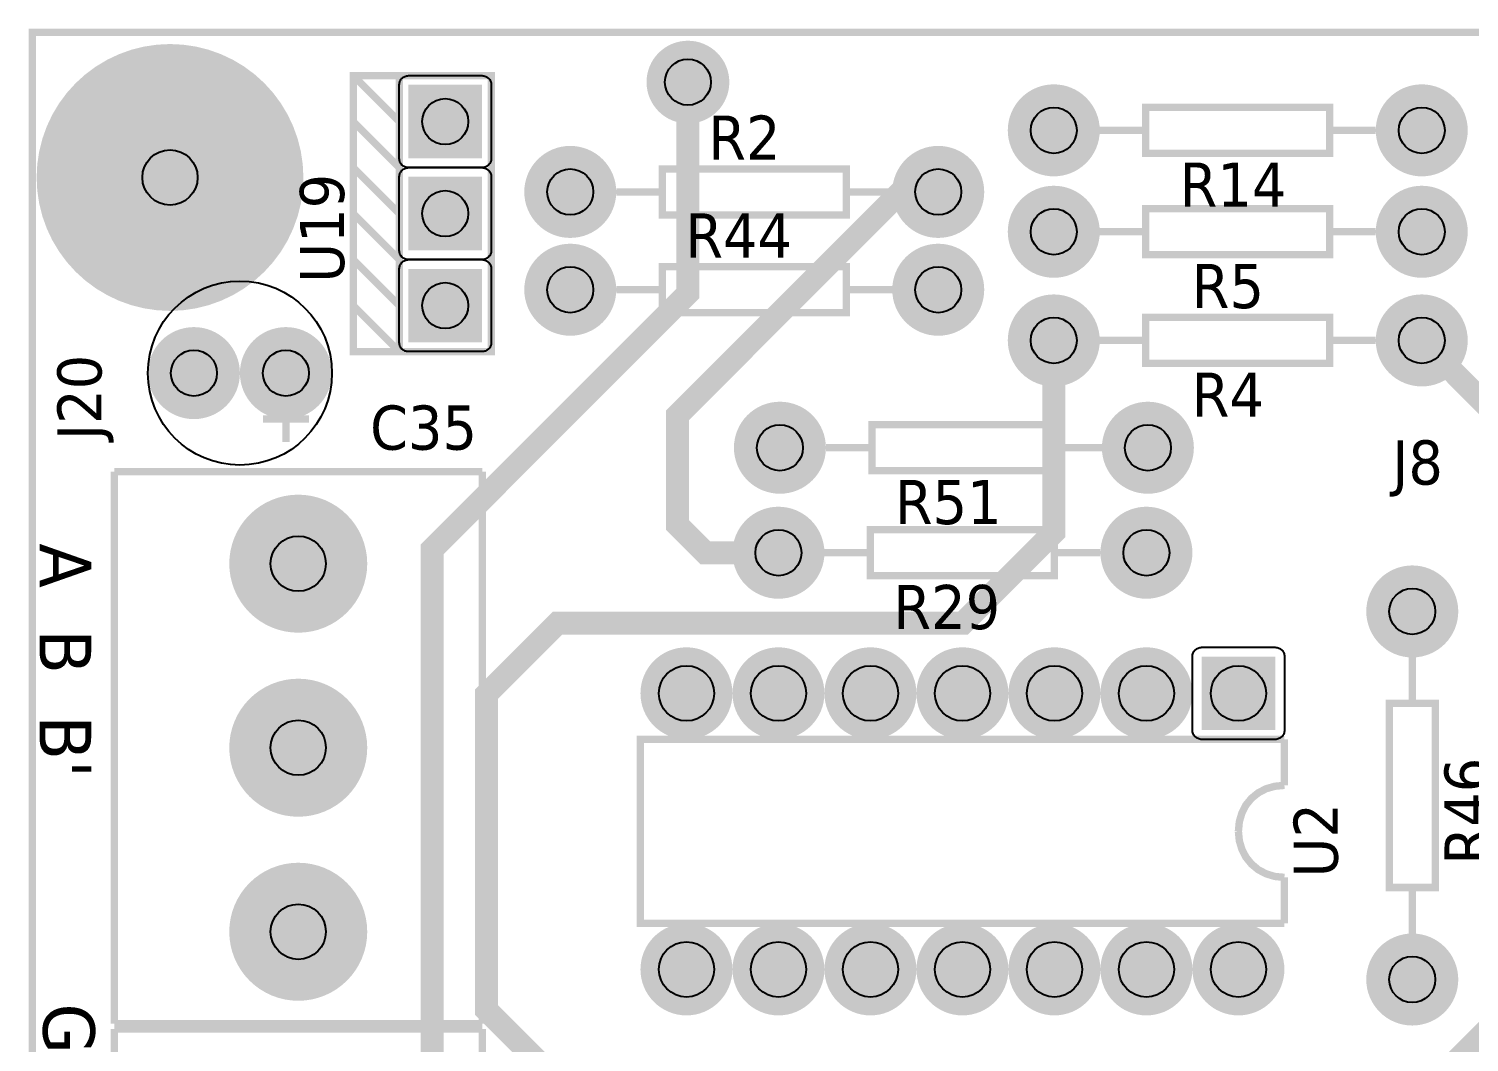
# Model space of a CAD drawing. Header units: millimetres. Extents: x 123.5 to 144.3, y 105.4 to 121.6.
# Drawn here: x 129.472 to 131.82, y 114.328 to 115.98 of the extents above; entities that cross this region are included whole.
import ezdxf

# ---------------------------------------------------------------- set-up
doc = ezdxf.new("R2010")
doc.units = ezdxf.units.MM
doc.layers.add('DESC', color=250, linetype='Continuous')
doc.styles.get("Standard").update_dxf_attribs({"font": 'tahoma.ttf'})

# ---------------------------------------------------------------- blocks, each defined once
blk = doc.blocks.new('EPAD')
at = {"const_width": 0.5}
blk.add_lwpolyline([(-0.25, 0, 1), (0.25, 0, 1)], format="xyb", close=True, dxfattribs=at)
blk = doc.blocks.new('RPAD')
blk.add_trace([(-0.5, -0.5), (-0.5, 0.5), (0.5, -0.5), (0.5, 0.5)])
blk = doc.blocks.new('IncubadoraCard')
for points, const_width in [([(129.93, 110.7993), (135.0875, 110.7993), (135.0875, 114.5355), (129.93, 114.5355), (129.93, 110.7993)], 0.008), ([(129.93, 110.7993), (135.0875, 110.7993), (135.0875, 114.5355), (129.93, 114.5355), (129.93, 110.7993)], 0.008), ([(129.93, 110.7993), (135.0875, 110.7993), (135.0875, 114.5355), (129.93, 114.5355), (129.93, 110.7993)], 0.008), ([(130.3287, 114.1886), (130.4287, 114.1886), (130.4287, 114.4886), (130.3287, 114.4886), (130.3287, 114.1886), (130.2787, 114.1886), (130.2787, 114.4886), (130.3287, 114.4886)], 0.008), ([(130.3287, 114.4386), (130.2787, 114.4886)], 0.008), ([(130.3287, 114.1886), (130.4287, 114.1886), (130.4287, 114.4886), (130.3287, 114.4886), (130.3287, 114.1886), (130.2787, 114.1886), (130.2787, 114.4886), (130.3287, 114.4886)], 0.008), ([(130.3287, 114.4386), (130.2787, 114.4886)], 0.008), ([(130.3287, 114.1886), (130.4287, 114.1886), (130.4287, 114.4886), (130.3287, 114.4886), (130.3287, 114.1886), (130.2787, 114.1886), (130.2787, 114.4886), (130.3287, 114.4886)], 0.008), ([(130.3287, 114.4386), (130.2787, 114.4886)], 0.008), ([(130.6425, 114.4815), (130.6425, 114.2519), (130.3646, 113.974), (130.3646, 112.6679), (130.5795, 112.453), (130.5795, 112.3491)], 0.025), ([(131.1402, 114.4041), (131.3402, 114.4041), (131.3402, 114.4541), (131.1402, 114.4541), (131.1402, 114.4041)], 0.008), ([(131.1402, 114.4041), (131.3402, 114.4041), (131.3402, 114.4541), (131.1402, 114.4541), (131.1402, 114.4041)], 0.008), ([(131.1402, 114.4041), (131.3402, 114.4041), (131.3402, 114.4541), (131.1402, 114.4541), (131.1402, 114.4041)], 0.008), ([(130.3287, 114.3886), (130.2787, 114.4386)], 0.008), ([(130.3287, 114.3886), (130.2787, 114.4386)], 0.008), ([(130.3287, 114.3886), (130.2787, 114.4386)], 0.008), ([(131.1402, 114.4291), (131.0902, 114.4291)], 0.008), ([(131.1402, 114.4291), (131.0902, 114.4291)], 0.008), ([(131.1402, 114.4291), (131.0902, 114.4291)], 0.008), ([(131.3902, 114.4291), (131.3402, 114.4291)], 0.008), ([(131.3902, 114.4291), (131.3402, 114.4291)], 0.008), ([(131.3902, 114.4291), (131.3402, 114.4291)], 0.008), ([(130.3287, 114.3386), (130.2787, 114.3886)], 0.008), ([(130.3287, 114.3386), (130.2787, 114.3886)], 0.008), ([(130.3287, 114.3386), (130.2787, 114.3886)], 0.008), ([(130.6146, 114.3372), (130.8146, 114.3372), (130.8146, 114.3872), (130.6146, 114.3872), (130.6146, 114.3372)], 0.008), ([(130.6146, 114.3372), (130.8146, 114.3372), (130.8146, 114.3872), (130.6146, 114.3872), (130.6146, 114.3372)], 0.008), ([(130.6146, 114.3372), (130.8146, 114.3372), (130.8146, 114.3872), (130.6146, 114.3872), (130.6146, 114.3372)], 0.008), ([(130.5646, 114.3622), (130.6146, 114.3622)], 0.008), ([(130.5646, 114.3622), (130.6146, 114.3622)], 0.008), ([(130.5646, 114.3622), (130.6146, 114.3622)], 0.008), ([(130.7409, 113.9701), (130.6614, 113.9701), (130.6311, 114.0004), (130.6311, 114.1194), (130.8738, 114.3622), (130.9126, 114.3622), (130.9146, 114.3622)], 0.025), ([(130.8146, 114.3622), (130.8646, 114.3622)], 0.008), ([(130.8146, 114.3622), (130.8646, 114.3622)], 0.008), ([(130.8146, 114.3622), (130.8646, 114.3622)], 0.008), ([(130.3287, 114.2886), (130.2787, 114.3386)], 0.008), ([(130.3287, 114.2886), (130.2787, 114.3386)], 0.008), ([(130.3287, 114.2886), (130.2787, 114.3386)], 0.008), ([(131.1402, 114.2939), (131.3402, 114.2939), (131.3402, 114.3439), (131.1402, 114.3439), (131.1402, 114.2939)], 0.008), ([(131.1402, 114.2939), (131.3402, 114.2939), (131.3402, 114.3439), (131.1402, 114.3439), (131.1402, 114.2939)], 0.008), ([(131.1402, 114.2939), (131.3402, 114.2939), (131.3402, 114.3439), (131.1402, 114.3439), (131.1402, 114.2939)], 0.008), ([(131.1402, 114.3189), (131.0902, 114.3189)], 0.008), ([(131.1402, 114.3189), (131.0902, 114.3189)], 0.008), ([(131.1402, 114.3189), (131.0902, 114.3189)], 0.008), ([(131.3902, 114.3189), (131.3402, 114.3189)], 0.008), ([(131.3902, 114.3189), (131.3402, 114.3189)], 0.008), ([(131.3902, 114.3189), (131.3402, 114.3189)], 0.008), ([(130.3287, 114.2386), (130.2787, 114.2886)], 0.008), ([(130.3287, 114.2386), (130.2787, 114.2886)], 0.008), ([(130.3287, 114.2386), (130.2787, 114.2886)], 0.008), ([(130.6146, 114.2309), (130.8146, 114.2309), (130.8146, 114.2809), (130.6146, 114.2809), (130.6146, 114.2309)], 0.008), ([(130.6146, 114.2309), (130.8146, 114.2309), (130.8146, 114.2809), (130.6146, 114.2809), (130.6146, 114.2309)], 0.008), ([(130.6146, 114.2309), (130.8146, 114.2309), (130.8146, 114.2809), (130.6146, 114.2809), (130.6146, 114.2309)], 0.008), ([(130.5646, 114.2559), (130.6146, 114.2559)], 0.008), ([(130.5646, 114.2559), (130.6146, 114.2559)], 0.008), ([(130.5646, 114.2559), (130.6146, 114.2559)], 0.008), ([(130.8146, 114.2559), (130.8646, 114.2559)], 0.008), ([(130.8146, 114.2559), (130.8646, 114.2559)], 0.008), ([(130.8146, 114.2559), (130.8646, 114.2559)], 0.008), ([(130.3287, 114.1886), (130.2787, 114.2386)], 0.008), ([(130.3287, 114.1886), (130.2787, 114.2386)], 0.008), ([(130.3287, 114.1886), (130.2787, 114.2386)], 0.008), ([(131.1402, 114.1758), (131.3402, 114.1758), (131.3402, 114.2258), (131.1402, 114.2258), (131.1402, 114.1758)], 0.008), ([(131.1402, 114.1758), (131.3402, 114.1758), (131.3402, 114.2258), (131.1402, 114.2258), (131.1402, 114.1758)], 0.008), ([(131.1402, 114.1758), (131.3402, 114.1758), (131.3402, 114.2258), (131.1402, 114.2258), (131.1402, 114.1758)], 0.008), ([(130.5315, 113.3653), (130.4235, 113.4733), (130.4235, 113.8164), (130.5008, 113.8937), (130.9417, 113.8937), (131.0402, 113.9921), (131.0402, 114.2008)], 0.025), ([(131.2042, 112.5934), (131.2042, 113.1443), (131.527, 113.4672), (131.527, 114.1139), (131.4402, 114.2008)], 0.025), ([(131.1402, 114.2008), (131.0902, 114.2008)], 0.008), ([(131.1402, 114.2008), (131.0902, 114.2008)], 0.008), ([(131.1402, 114.2008), (131.0902, 114.2008)], 0.008), ([(131.3902, 114.2008), (131.3402, 114.2008)], 0.008), ([(131.3902, 114.2008), (131.3402, 114.2008)], 0.008), ([(131.3902, 114.2008), (131.3402, 114.2008)], 0.008), ([(130.2055, 114.0903), (130.2055, 114.1403)], 0.008), ([(130.2055, 114.0903), (130.2055, 114.1403)], 0.008), ([(130.2055, 114.0903), (130.2055, 114.1403)], 0.008), ([(130.2305, 114.1153), (130.1805, 114.1153)], 0.008), ([(130.2305, 114.1153), (130.1805, 114.1153)], 0.008), ([(130.2305, 114.1153), (130.1805, 114.1153)], 0.008), ([(130.8425, 114.0592), (131.0425, 114.0592), (131.0425, 114.1092), (130.8425, 114.1092), (130.8425, 114.0592)], 0.008), ([(130.8425, 114.0592), (131.0425, 114.0592), (131.0425, 114.1092), (130.8425, 114.1092), (130.8425, 114.0592)], 0.008), ([(130.8425, 114.0592), (131.0425, 114.0592), (131.0425, 114.1092), (130.8425, 114.1092), (130.8425, 114.0592)], 0.008), ([(130.8425, 114.0842), (130.7925, 114.0842)], 0.008), ([(130.8425, 114.0842), (130.7925, 114.0842)], 0.008), ([(130.8425, 114.0842), (130.7925, 114.0842)], 0.008), ([(131.0925, 114.0842), (131.0425, 114.0842)], 0.008), ([(131.0925, 114.0842), (131.0425, 114.0842)], 0.008), ([(131.0925, 114.0842), (131.0425, 114.0842)], 0.008), ([(130.0189, 114.0582), (130.4189, 114.0582)], 0.008), ([(130.0189, 114.0582), (130.0189, 113.4582)], 0.008), ([(130.0189, 114.0582), (130.4189, 114.0582)], 0.008), ([(130.0189, 114.0582), (130.0189, 113.4582)], 0.008), ([(130.0189, 114.0582), (130.4189, 114.0582)], 0.008), ([(130.0189, 114.0582), (130.0189, 113.4582)], 0.008), ([(130.4189, 113.4582), (130.4189, 114.0582)], 0.008), ([(130.4189, 113.4582), (130.4189, 114.0582)], 0.008), ([(130.4189, 113.4582), (130.4189, 114.0582)], 0.008), ([(130.8409, 113.9451), (131.0409, 113.9451), (131.0409, 113.9951), (130.8409, 113.9951), (130.8409, 113.9451)], 0.008), ([(130.8409, 113.9451), (131.0409, 113.9451), (131.0409, 113.9951), (130.8409, 113.9951), (130.8409, 113.9451)], 0.008), ([(130.8409, 113.9451), (131.0409, 113.9451), (131.0409, 113.9951), (130.8409, 113.9951), (130.8409, 113.9451)], 0.008), ([(130.8409, 113.9701), (130.7909, 113.9701)], 0.008), ([(130.8409, 113.9701), (130.7909, 113.9701)], 0.008), ([(130.8409, 113.9701), (130.7909, 113.9701)], 0.008), ([(131.0909, 113.9701), (131.0409, 113.9701)], 0.008), ([(131.0909, 113.9701), (131.0409, 113.9701)], 0.008), ([(131.0909, 113.9701), (131.0409, 113.9701)], 0.008), ([(131.4299, 113.8563), (131.4299, 113.8063)], 0.008), ([(131.4299, 113.8563), (131.4299, 113.8063)], 0.008), ([(131.4299, 113.8563), (131.4299, 113.8063)], 0.008), ([(131.4049, 113.6063), (131.4549, 113.6063), (131.4549, 113.8063), (131.4049, 113.8063), (131.4049, 113.6063)], 0.008), ([(131.4049, 113.6063), (131.4549, 113.6063), (131.4549, 113.8063), (131.4049, 113.8063), (131.4049, 113.6063)], 0.008), ([(131.4049, 113.6063), (131.4549, 113.6063), (131.4549, 113.8063), (131.4049, 113.8063), (131.4049, 113.6063)], 0.008), ([(131.2909, 113.7673), (130.5909, 113.7673), (130.5909, 113.5673), (131.2909, 113.5673)], 0.008), ([(131.2909, 113.7673), (130.5909, 113.7673), (130.5909, 113.5673), (131.2909, 113.5673)], 0.008), ([(131.2909, 113.7673), (130.5909, 113.7673), (130.5909, 113.5673), (131.2909, 113.5673)], 0.008), ([(131.2909, 113.7673), (131.2909, 113.7173)], 0.008), ([(131.2909, 113.7673), (131.2909, 113.7173)], 0.008), ([(131.2909, 113.7673), (131.2909, 113.7173)], 0.008), ([(131.2409, 113.6673), (131.2419, 113.6778), (131.2447, 113.6873), (131.2491, 113.6959), (131.2551, 113.7032), (131.2624, 113.7091), (131.2709, 113.7136), (131.2805, 113.7163), (131.2909, 113.7173)], 0.008), ([(131.2409, 113.6673), (131.2419, 113.6778), (131.2447, 113.6873), (131.2491, 113.6959), (131.2551, 113.7032), (131.2624, 113.7091), (131.2709, 113.7136), (131.2805, 113.7163), (131.2909, 113.7173)], 0.008), ([(131.2409, 113.6673), (131.2419, 113.6778), (131.2447, 113.6873), (131.2491, 113.6959), (131.2551, 113.7032), (131.2624, 113.7091), (131.2709, 113.7136), (131.2805, 113.7163), (131.2909, 113.7173)], 0.008), ([(131.2409, 113.6673), (131.2419, 113.6571), (131.2447, 113.6477), (131.2491, 113.6392), (131.2551, 113.6318), (131.2624, 113.6257), (131.2709, 113.6212), (131.2805, 113.6183), (131.2909, 113.6173)], 0.008), ([(131.2409, 113.6673), (131.2419, 113.6571), (131.2447, 113.6477), (131.2491, 113.6392), (131.2551, 113.6318), (131.2624, 113.6257), (131.2709, 113.6212), (131.2805, 113.6183), (131.2909, 113.6173)], 0.008), ([(131.2409, 113.6673), (131.2419, 113.6571), (131.2447, 113.6477), (131.2491, 113.6392), (131.2551, 113.6318), (131.2624, 113.6257), (131.2709, 113.6212), (131.2805, 113.6183), (131.2909, 113.6173)], 0.008), ([(131.2909, 113.6173), (131.2909, 113.5673)], 0.008), ([(131.2909, 113.6173), (131.2909, 113.5673)], 0.008), ([(131.2909, 113.6173), (131.2909, 113.5673)], 0.008), ([(131.4299, 113.6063), (131.4299, 113.5563)], 0.008), ([(131.4299, 113.6063), (131.4299, 113.5563)], 0.008), ([(131.4299, 113.6063), (131.4299, 113.5563)], 0.008), ([(130.0189, 113.4582), (130.4189, 113.4582)], 0.008), ([(130.0189, 113.4582), (130.4189, 113.4582)], 0.008), ([(130.0189, 113.4582), (130.4189, 113.4582)], 0.008), ([(130.0189, 113.4527), (130.4189, 113.4527)], 0.008), ([(130.0189, 113.0527), (130.0189, 113.4527)], 0.008), ([(130.0189, 113.4527), (130.4189, 113.4527)], 0.008), ([(130.0189, 113.0527), (130.0189, 113.4527)], 0.008), ([(130.0189, 113.4527), (130.4189, 113.4527)], 0.008), ([(130.0189, 113.0527), (130.0189, 113.4527)], 0.008), ([(130.4189, 113.0527), (130.4189, 113.4527)], 0.008), ([(130.4189, 113.0527), (130.4189, 113.4527)], 0.008), ([(130.4189, 113.0527), (130.4189, 113.4527)], 0.008)]:
    blk.add_lwpolyline(points, dxfattribs=dict(const_width=const_width))
for points in [[(130.3287, 114.3986), (130.3287, 114.4786), (130.3288, 114.4796), (130.3289, 114.4806), (130.3292, 114.4816), (130.3295, 114.4825), (130.3299, 114.4834), (130.3304, 114.4842), (130.331, 114.485), (130.3316, 114.4857), (130.3323, 114.4863), (130.3331, 114.4869), (130.3339, 114.4874), (130.3348, 114.4878), (130.3357, 114.4881), (130.3367, 114.4884), (130.3377, 114.4885), (130.3387, 114.4886), (130.4187, 114.4886), (130.4198, 114.4885), (130.4208, 114.4884), (130.4218, 114.4881), (130.4227, 114.4878), (130.4236, 114.4874), (130.4244, 114.4869), (130.4251, 114.4863), (130.4258, 114.4857), (130.4265, 114.485), (130.4271, 114.4842), (130.4276, 114.4834), (130.428, 114.4825), (130.4283, 114.4816), (130.4285, 114.4806), (130.4287, 114.4796), (130.4287, 114.4786), (130.4287, 114.3986), (130.4287, 114.3975), (130.4285, 114.3965), (130.4283, 114.3955), (130.428, 114.3946), (130.4276, 114.3937), (130.4271, 114.3929), (130.4265, 114.3922), (130.4258, 114.3914), (130.4251, 114.3908), (130.4244, 114.3902), (130.4236, 114.3897), (130.4227, 114.3893), (130.4218, 114.389), (130.4208, 114.3888), (130.4198, 114.3886), (130.4187, 114.3886), (130.3387, 114.3886), (130.3377, 114.3886), (130.3367, 114.3888), (130.3357, 114.389), (130.3348, 114.3893), (130.3339, 114.3897), (130.3331, 114.3902), (130.3323, 114.3908), (130.3316, 114.3914), (130.331, 114.3922), (130.3304, 114.3929), (130.3299, 114.3937), (130.3295, 114.3946), (130.3292, 114.3955), (130.3289, 114.3965), (130.3288, 114.3975), (130.3287, 114.3986)], [(130.3287, 114.2986), (130.3287, 114.3786), (130.3288, 114.3796), (130.3289, 114.3806), (130.3292, 114.3816), (130.3295, 114.3825), (130.3299, 114.3834), (130.3304, 114.3842), (130.331, 114.385), (130.3316, 114.3857), (130.3323, 114.3863), (130.3331, 114.3869), (130.3339, 114.3874), (130.3348, 114.3878), (130.3357, 114.3881), (130.3367, 114.3884), (130.3377, 114.3885), (130.3387, 114.3886), (130.4187, 114.3886), (130.4198, 114.3885), (130.4208, 114.3884), (130.4218, 114.3881), (130.4227, 114.3878), (130.4236, 114.3874), (130.4244, 114.3869), (130.4251, 114.3863), (130.4258, 114.3857), (130.4265, 114.385), (130.4271, 114.3842), (130.4276, 114.3834), (130.428, 114.3825), (130.4283, 114.3816), (130.4285, 114.3806), (130.4287, 114.3796), (130.4287, 114.3786), (130.4287, 114.2986), (130.4287, 114.2975), (130.4285, 114.2965), (130.4283, 114.2955), (130.428, 114.2946), (130.4276, 114.2937), (130.4271, 114.2929), (130.4265, 114.2922), (130.4258, 114.2914), (130.4251, 114.2908), (130.4244, 114.2902), (130.4236, 114.2897), (130.4227, 114.2893), (130.4218, 114.289), (130.4208, 114.2888), (130.4198, 114.2886), (130.4187, 114.2886), (130.3387, 114.2886), (130.3377, 114.2886), (130.3367, 114.2888), (130.3357, 114.289), (130.3348, 114.2893), (130.3339, 114.2897), (130.3331, 114.2902), (130.3323, 114.2908), (130.3316, 114.2914), (130.331, 114.2922), (130.3304, 114.2929), (130.3299, 114.2937), (130.3295, 114.2946), (130.3292, 114.2955), (130.3289, 114.2965), (130.3288, 114.2975), (130.3287, 114.2986)], [(130.3287, 114.1986), (130.3287, 114.2786), (130.3288, 114.2796), (130.3289, 114.2806), (130.3292, 114.2816), (130.3295, 114.2825), (130.3299, 114.2834), (130.3304, 114.2842), (130.331, 114.285), (130.3316, 114.2857), (130.3323, 114.2863), (130.3331, 114.2869), (130.3339, 114.2874), (130.3348, 114.2878), (130.3357, 114.2881), (130.3367, 114.2884), (130.3377, 114.2885), (130.3387, 114.2886), (130.4187, 114.2886), (130.4198, 114.2885), (130.4208, 114.2884), (130.4218, 114.2881), (130.4227, 114.2878), (130.4236, 114.2874), (130.4244, 114.2869), (130.4251, 114.2863), (130.4258, 114.2857), (130.4265, 114.285), (130.4271, 114.2842), (130.4276, 114.2834), (130.428, 114.2825), (130.4283, 114.2816), (130.4285, 114.2806), (130.4287, 114.2796), (130.4287, 114.2786), (130.4287, 114.1986), (130.4287, 114.1975), (130.4285, 114.1965), (130.4283, 114.1955), (130.428, 114.1946), (130.4276, 114.1937), (130.4271, 114.1929), (130.4265, 114.1922), (130.4258, 114.1914), (130.4251, 114.1908), (130.4244, 114.1902), (130.4236, 114.1897), (130.4227, 114.1893), (130.4218, 114.189), (130.4208, 114.1888), (130.4198, 114.1886), (130.4187, 114.1886), (130.3387, 114.1886), (130.3377, 114.1886), (130.3367, 114.1888), (130.3357, 114.189), (130.3348, 114.1893), (130.3339, 114.1897), (130.3331, 114.1902), (130.3323, 114.1908), (130.3316, 114.1914), (130.331, 114.1922), (130.3304, 114.1929), (130.3299, 114.1937), (130.3295, 114.1946), (130.3292, 114.1955), (130.3289, 114.1965), (130.3288, 114.1975), (130.3287, 114.1986)], [(131.2809, 113.7673), (131.2009, 113.7673), (131.1999, 113.7673), (131.1989, 113.7675), (131.1979, 113.7677), (131.197, 113.7681), (131.1961, 113.7685), (131.1953, 113.769), (131.1945, 113.7695), (131.1938, 113.7702), (131.1932, 113.7709), (131.1926, 113.7717), (131.1921, 113.7725), (131.1917, 113.7734), (131.1914, 113.7743), (131.1911, 113.7753), (131.191, 113.7763), (131.1909, 113.7773), (131.1909, 113.8573), (131.191, 113.8583), (131.1911, 113.8593), (131.1914, 113.8603), (131.1917, 113.8612), (131.1921, 113.8621), (131.1926, 113.8629), (131.1932, 113.8637), (131.1938, 113.8644), (131.1945, 113.865), (131.1953, 113.8656), (131.1961, 113.8661), (131.197, 113.8665), (131.1979, 113.8669), (131.1989, 113.8671), (131.1999, 113.8672), (131.2009, 113.8673), (131.2809, 113.8673), (131.282, 113.8672), (131.283, 113.8671), (131.284, 113.8669), (131.2849, 113.8665), (131.2858, 113.8661), (131.2866, 113.8656), (131.2873, 113.865), (131.2881, 113.8644), (131.2887, 113.8637), (131.2893, 113.8629), (131.2898, 113.8621), (131.2902, 113.8612), (131.2905, 113.8603), (131.2907, 113.8593), (131.2909, 113.8583), (131.2909, 113.8573), (131.2909, 113.7773), (131.2909, 113.7763), (131.2907, 113.7753), (131.2905, 113.7743), (131.2902, 113.7734), (131.2898, 113.7725), (131.2893, 113.7717), (131.2887, 113.7709), (131.2881, 113.7702), (131.2873, 113.7695), (131.2866, 113.769), (131.2858, 113.7685), (131.2849, 113.7681), (131.284, 113.7677), (131.283, 113.7675), (131.282, 113.7673), (131.2809, 113.7673)]]:
    blk.add_lwpolyline(points, close=True)
for centre, radius in [((130.6425, 114.4815), 0.025), ((130.3787, 114.4386), 0.025), ((131.0402, 114.4291), 0.025), ((131.4402, 114.4291), 0.025), ((130.0795, 114.3779), 0.03), ((130.5146, 114.3622), 0.025), ((130.9146, 114.3622), 0.025), ((130.3787, 114.3386), 0.025), ((131.0402, 114.3189), 0.025), ((131.4402, 114.3189), 0.025), ((130.5146, 114.2559), 0.025), ((130.9146, 114.2559), 0.025), ((130.1555, 114.1653), 0.1), ((130.1555, 114.1653), 0.1), ((130.1555, 114.1653), 0.1), ((130.3787, 114.2386), 0.025), ((131.0402, 114.2008), 0.025), ((131.4402, 114.2008), 0.025), ((130.1055, 114.1653), 0.025), ((130.2055, 114.1653), 0.025), ((130.7425, 114.0842), 0.025), ((131.1425, 114.0842), 0.025), ((130.2189, 113.9582), 0.03), ((130.7409, 113.9701), 0.025), ((131.1409, 113.9701), 0.025), ((131.4299, 113.9063), 0.025), ((130.6409, 113.8173), 0.03), ((130.7409, 113.8173), 0.03), ((130.8409, 113.8173), 0.03), ((130.9409, 113.8173), 0.03), ((131.0409, 113.8173), 0.03), ((131.1409, 113.8173), 0.03), ((131.2409, 113.8173), 0.03), ((130.2189, 113.7582), 0.03), ((130.2189, 113.5582), 0.03), ((130.6409, 113.5173), 0.03), ((130.7409, 113.5173), 0.03), ((130.8409, 113.5173), 0.03), ((130.9409, 113.5173), 0.03), ((131.0409, 113.5173), 0.03), ((131.1409, 113.5173), 0.03), ((131.2409, 113.5173), 0.03), ((131.4299, 113.5063), 0.025)]:
    blk.add_circle(centre, radius)
for p, xscale, yscale in [((130.0795, 114.3779), 0.29, 0.29), ((130.6425, 114.4815), 0.09, 0.09), ((130.6425, 114.4815), 0.07, 0.07), ((130.0795, 114.3779), 0.25, 0.25), ((131.0402, 114.4291), 0.1, 0.1), ((131.4402, 114.4291), 0.1, 0.1), ((131.0402, 114.4291), 0.08, 0.08), ((131.4402, 114.4291), 0.08, 0.08), ((130.5146, 114.3622), 0.1, 0.1), ((130.9146, 114.3622), 0.1, 0.1), ((130.5146, 114.3622), 0.08, 0.08), ((130.9146, 114.3622), 0.08, 0.08), ((131.0402, 114.3189), 0.1, 0.1), ((131.4402, 114.3189), 0.1, 0.1), ((131.0402, 114.3189), 0.08, 0.08), ((131.4402, 114.3189), 0.08, 0.08), ((130.5146, 114.2559), 0.1, 0.1), ((130.9146, 114.2559), 0.1, 0.1), ((130.5146, 114.2559), 0.08, 0.08), ((130.9146, 114.2559), 0.08, 0.08), ((131.0402, 114.2008), 0.1, 0.1), ((131.0402, 114.2008), 0.08, 0.08), ((131.4402, 114.2008), 0.1, 0.1), ((131.4402, 114.2008), 0.08, 0.08), ((130.1055, 114.1653), 0.1, 0.1), ((130.2055, 114.1653), 0.1, 0.1), ((130.1055, 114.1653), 0.08, 0.08), ((130.2055, 114.1653), 0.08, 0.08), ((130.7425, 114.0842), 0.1, 0.1), ((131.1425, 114.0842), 0.1, 0.1), ((130.7425, 114.0842), 0.08, 0.08), ((131.1425, 114.0842), 0.08, 0.08), ((130.2189, 113.9582), 0.15, 0.15), ((130.7409, 113.9701), 0.1, 0.1), ((131.1409, 113.9701), 0.1, 0.1), ((130.2189, 113.9582), 0.12, 0.12), ((130.7409, 113.9701), 0.08, 0.08), ((131.1409, 113.9701), 0.08, 0.08), ((131.4299, 113.9063), 0.1, 0.1), ((131.4299, 113.9063), 0.08, 0.08), ((130.6409, 113.8173), 0.1, 0.1), ((130.7409, 113.8173), 0.1, 0.1), ((130.8409, 113.8173), 0.1, 0.1), ((130.9409, 113.8173), 0.1, 0.1), ((131.0409, 113.8173), 0.1, 0.1), ((131.1409, 113.8173), 0.1, 0.1), ((130.6409, 113.8173), 0.08, 0.08), ((130.7409, 113.8173), 0.08, 0.08), ((130.8409, 113.8173), 0.08, 0.08), ((130.9409, 113.8173), 0.08, 0.08), ((131.0409, 113.8173), 0.08, 0.08), ((131.1409, 113.8173), 0.08, 0.08), ((130.2189, 113.7582), 0.15, 0.15), ((130.2189, 113.7582), 0.12, 0.12), ((130.2189, 113.5582), 0.15, 0.15), ((130.2189, 113.5582), 0.12, 0.12), ((130.6409, 113.5173), 0.1, 0.1), ((130.7409, 113.5173), 0.1, 0.1), ((130.8409, 113.5173), 0.1, 0.1), ((130.9409, 113.5173), 0.1, 0.1), ((131.0409, 113.5173), 0.1, 0.1), ((131.1409, 113.5173), 0.1, 0.1), ((131.2409, 113.5173), 0.1, 0.1), ((130.6409, 113.5173), 0.08, 0.08), ((130.7409, 113.5173), 0.08, 0.08), ((130.8409, 113.5173), 0.08, 0.08), ((130.9409, 113.5173), 0.08, 0.08), ((131.0409, 113.5173), 0.08, 0.08), ((131.1409, 113.5173), 0.08, 0.08), ((131.2409, 113.5173), 0.08, 0.08), ((131.4299, 113.5063), 0.1, 0.1), ((131.4299, 113.5063), 0.08, 0.08)]:
    blk.add_blockref('EPAD', p, dxfattribs=dict(xscale=xscale, yscale=yscale))
at = {"xscale": 0.08, "yscale": 0.08}
for p, rotation in [((130.3787, 114.4386), 90), ((130.3787, 114.3386), 90), ((130.3787, 114.2386), 90), ((131.2409, 113.8173), 180)]:
    blk.add_blockref('RPAD', p, dxfattribs=dict(at, rotation=rotation))
at = {"width": 1.041667}
for s, p in [('R2', (130.6646, 114.3972)), ('R2', (130.6646, 114.3972)), ('R2', (130.6646, 114.3972)), ('R14', (131.177, 114.3461)), ('R14', (131.177, 114.3461)), ('R14', (131.177, 114.3461)), ('R44', (130.6396, 114.2909)), ('R44', (130.6396, 114.2909)), ('R44', (130.6396, 114.2909)), ('R5', (131.1902, 114.2359)), ('R5', (131.1902, 114.2359)), ('R5', (131.1902, 114.2359)), ('R4', (131.1902, 114.1178)), ('R4', (131.1902, 114.1178)), ('R4', (131.1902, 114.1178)), ('C35', (130.297, 114.0821)), ('C35', (130.297, 114.0821)), ('C35', (130.297, 114.0821)), ('J8', (131.4083, 114.0442)), ('J8', (131.4083, 114.0442)), ('J8', (131.4083, 114.0442)), ('R51', (130.8675, 114.0012)), ('R51', (130.8675, 114.0012)), ('R51', (130.8675, 114.0012)), ('R29', (130.8659, 113.8871)), ('R29', (130.8659, 113.8871)), ('R29', (130.8659, 113.8871))]:
    blk.add_text(s, height=0.048, dxfattribs=at).set_placement(p)
for s, height, rotation, width, p in [('U19', 0.048, 90, 1.041667, (130.2687, 114.2636)), ('U19', 0.048, 90, 1.041667, (130.2687, 114.2636)), ('U19', 0.048, 90, 1.041667, (130.2687, 114.2636)), ('J20', 0.048, 90, 1.041667, (130.005, 114.0927)), ('J20', 0.048, 90, 1.041667, (130.005, 114.0927)), ('J20', 0.048, 90, 1.041667, (130.005, 114.0927)), ("A  B  B'", 0.056, 270, 1.071429, (129.9378, 113.9803)), ("A  B  B'", 0.056, 270, 1.071429, (129.9378, 113.9803)), ("A  B  B'", 0.056, 270, 1.071429, (129.9378, 113.9803)), ('R46', 0.048, 90, 1.041667, (131.5129, 113.6313)), ('R46', 0.048, 90, 1.041667, (131.5129, 113.6313)), ('R46', 0.048, 90, 1.041667, (131.5129, 113.6313)), ('U2', 0.048, 90, 1.041667, (131.3489, 113.6173)), ('U2', 0.048, 90, 1.041667, (131.3489, 113.6173)), ('U2', 0.048, 90, 1.041667, (131.3489, 113.6173)), ('GND 4-20mA', 0.056, 270, 1.071429, (129.9417, 113.4803)), ('GND 4-20mA', 0.056, 270, 1.071429, (129.9417, 113.4803)), ('GND 4-20mA', 0.056, 270, 1.071429, (129.9417, 113.4803))]:
    blk.add_text(s, height=height, rotation=rotation, dxfattribs=dict(width=width)).set_placement(p)

msp = doc.modelspace()

# ---------------------------------------------------------------- block references
at = {"layer": 'DESC', "xscale": 1.5, "yscale": 1.5, "zscale": 1.5}
msp.add_blockref('IncubadoraCard', (-65.4174, -55.8296), dxfattribs=at)

doc.saveas('drawing.dxf')
